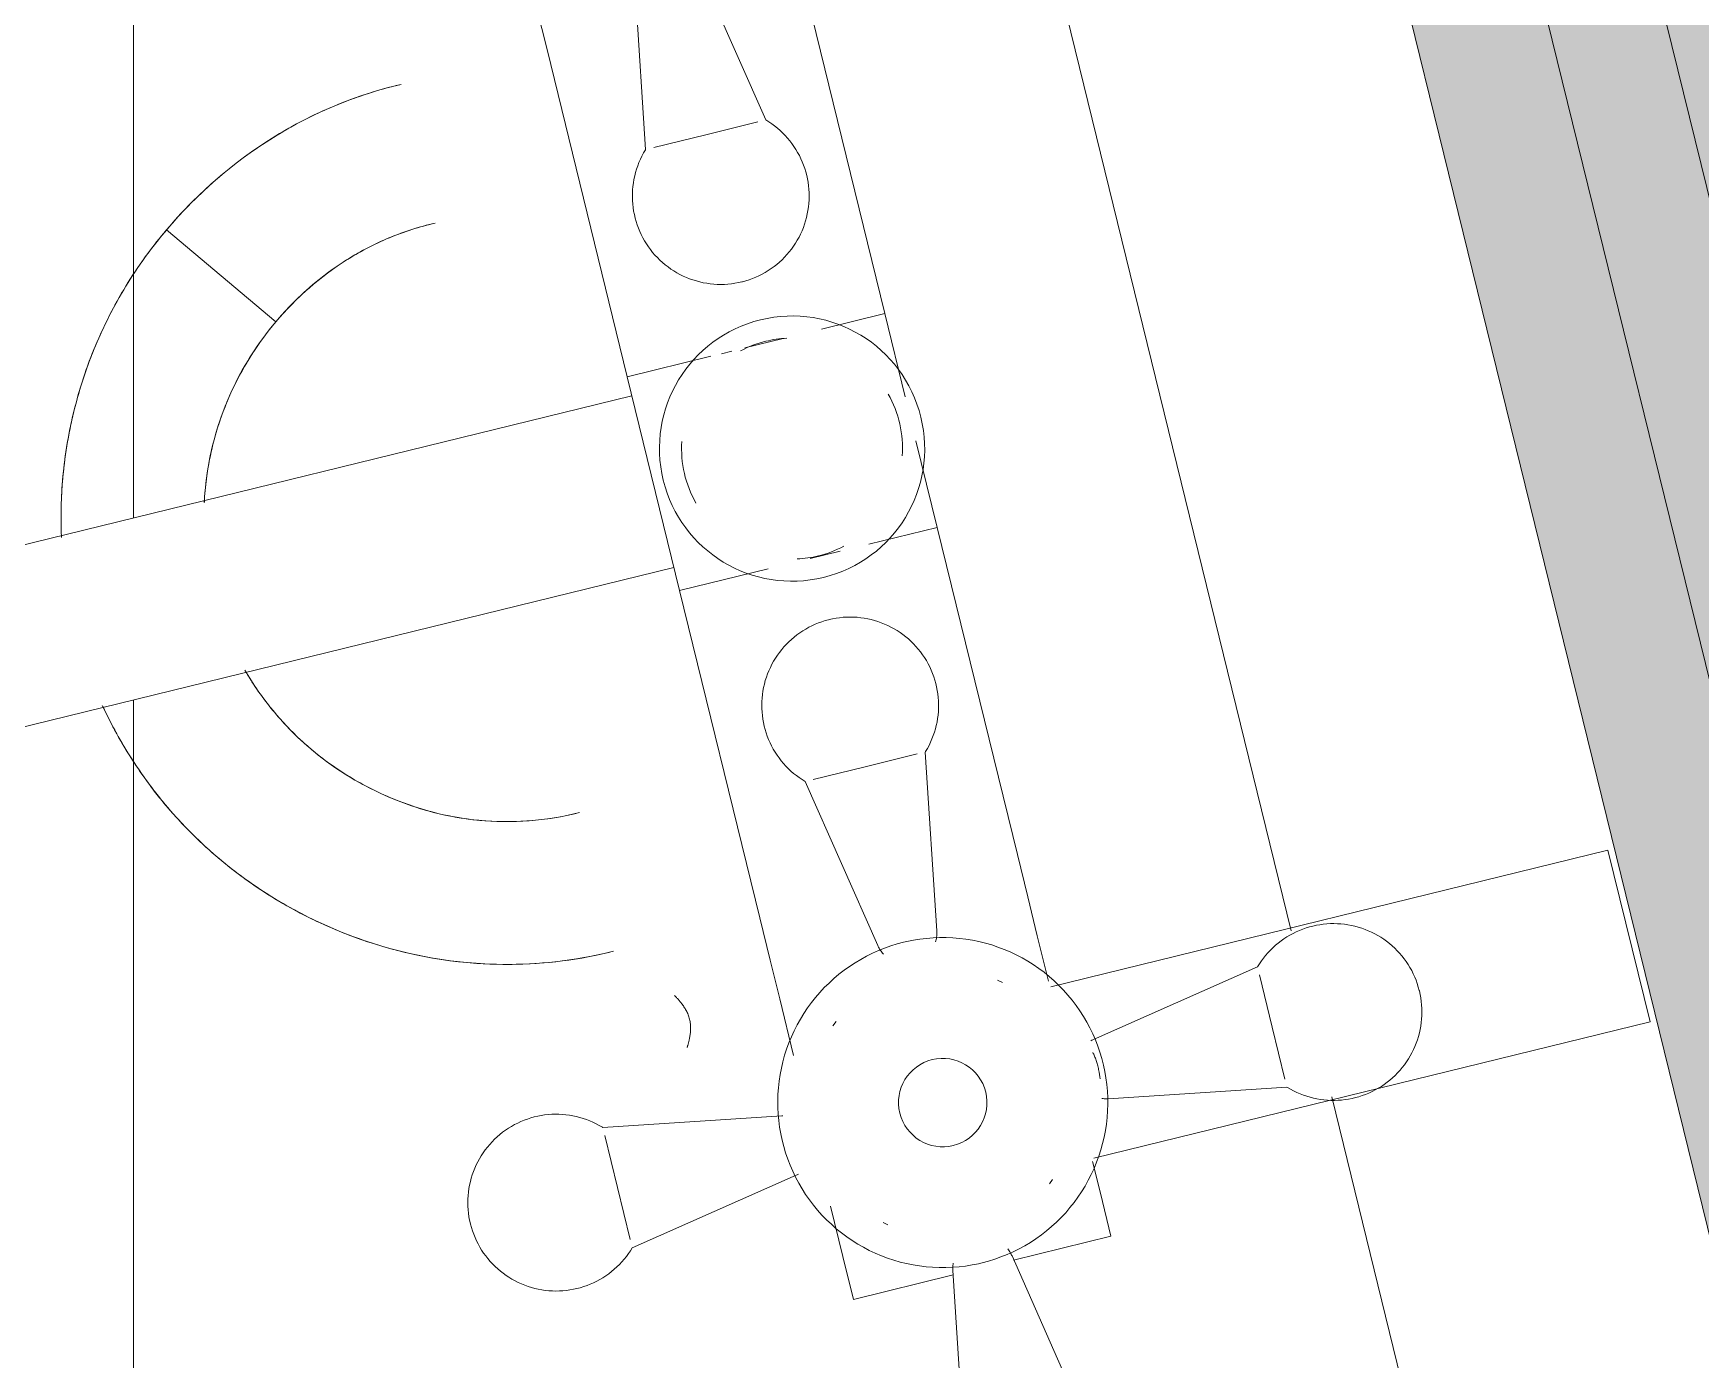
# Model space of a CAD drawing. Header units: metres. Extents: x -227.9 to -141.2, y 39.1 to 90.3.
# Drawn here: x -158.4113 to -158.2227, y 60.3502 to 60.5002 of the extents above; entities that cross this region are included whole.
import ezdxf

# ---------------------------------------------------------------- set-up
doc = ezdxf.new("R2010")
doc.units = ezdxf.units.M
for name, color, linetype, lineweight in [('A-FLOR-PATT', 7, 'Continuous', 5), ('A-WALL', 7, 'Continuous', 5), ('I-WALL', 7, 'Continuous', 5), ('Q-SPCQ', 7, 'Continuous', 5)]:
    doc.layers.add(name, color=color, linetype=linetype, lineweight=lineweight)

msp = doc.modelspace()

# ---------------------------------------------------------------- hatches: boundary and pattern name
at = {"layer": 'I-WALL', "true_color": 0xaaaaaa}
h = msp.add_hatch(color=253, dxfattribs=at)
h.paths.add_polyline_path([(-156.891162389159, 55.06659610791388), (-156.8426510790457, 55.07870756317383), (-156.9003483673514, 55.31351999292483), (-156.9518356618566, 55.31351999292483), (-156.9377063780107, 55.25601761165336)])
h.paths.add_polyline_path([(-156.9886931367996, 55.46351999292483), (-156.9372058422945, 55.46351999292483), (-157.2881813485772, 56.89105098214987), (-157.3365412483355, 56.87916815685927), (-157.0761443440938, 55.81942286240764)])
h.paths.add_polyline_path([(-157.3506197444159, 56.93646384559861), (-157.3020640759928, 56.9483947744803), (-157.5296895499973, 57.87476917081226), (-157.5782452184205, 57.86283824193059), (-157.4711194098104, 57.42686504202101)])
h.paths.add_polyline_path([(-157.5923237145009, 57.92013393066993), (-157.5437680460777, 57.9320648595516), (-157.8234025529808, 59.07010201755774), (-157.8054369556642, 59.07451646124395), (-157.8173678845459, 59.12307212966712), (-157.8838891502856, 59.10672675709923), (-157.7344361202882, 58.49849316176324)])
h.paths.add_polyline_path([(-158.1287118109374, 60.10308907314264), (-158.0621905451976, 60.11943444571056), (-158.0741214740793, 60.16799011413368), (-158.0920870713959, 60.16357567044749), (-158.3059318228274, 61.03386623604617), (-158.3544874912506, 61.02193530716451), (-158.1294111860049, 60.10593534137662)])
h = msp.add_hatch(color=253, dxfattribs=at)
h.paths.add_polyline_path([(-156.9037753297885, 55.06344712954629), (-156.891162389159, 55.06659610791388), (-156.9518356618566, 55.31351999292483), (-156.965222358428, 55.31351999292483), (-156.9377063780107, 55.20153736066472)])
h.paths.add_polyline_path([(-156.9886931367996, 55.46351999292483), (-157.3365412483355, 56.87916815685928), (-157.3491657221256, 56.87606611535005), (-157.002079833371, 55.46351999292483)])
h.paths.add_polyline_path([(-157.3632442182059, 56.93336180408938), (-157.3506197444159, 56.93646384559861), (-157.5782452184205, 57.86283824193059), (-157.5908696922105, 57.85973620042137), (-157.4845061063818, 57.42686504202101)])
h.paths.add_polyline_path([(-157.6049481882909, 57.91703188916071), (-157.5923237145008, 57.92013393066993), (-157.8838891502857, 59.10672675709922), (-157.8173678845459, 59.12307212966712), (-157.8204699260551, 59.13569660345713), (-157.8996156655849, 59.11624918938002), (-157.6087820644049, 57.93263473276287)])
h.paths.add_polyline_path([(-158.1382342432182, 60.08736255784338), (-158.0590885036884, 60.1068099719205), (-158.0621905451977, 60.11943444571055), (-158.1287118109374, 60.10308907314264), (-158.3544874912506, 61.02193530716449), (-158.3671119650406, 61.01883326565528), (-158.1427978825762, 60.10593534137662)])
h = msp.add_hatch(color=253, dxfattribs=at)
h.paths.add_polyline_path([(-157.6233487649319, 57.92905545409833), (-157.608782064405, 57.93263473276285), (-157.88887707026, 59.07254599752453), (-157.9034437707869, 59.06896671886005), (-157.7599887987553, 58.48514360460718)])
h.paths.add_polyline_path([(-158.1635380505941, 60.12748041333771), (-158.1489713500672, 60.13105969200221), (-158.3671119650406, 61.01883326565527), (-158.3816786655675, 61.01525398699076), (-158.1711300091276, 60.15837764061036)])

# ---------------------------------------------------------------- linework, layer by layer
at = {"layer": 'A-FLOR-PATT', "color": 9, "linetype": 'Continuous', "true_color": 0xc0c0c0}
for p, q in [((-158.4, 60.44538882680808), (-158.4, 61.07988421465005)), ((-158.4, 59.98185255676233), (-158.4, 60.42475168731057))]:
    msp.add_line(p, q, dxfattribs=at)
at = {"layer": 'A-WALL'}
for p, q in [((-158.3544874912504, 61.02193530716444), (-158.1287118109372, 60.10308907314257)), ((-158.3671119650404, 61.0188332656552), (-158.1489713500669, 60.13105969200214))]:
    msp.add_line(p, q, dxfattribs=at)
at = {"layer": 'I-WALL', "lineweight": 13}
msp.add_line((-158.3816786655673, 61.01525398699069), (-158.1635380505939, 60.12748041333765), dxfattribs=at)
at = {"layer": 'Q-SPCQ', "color": 9, "lineweight": 9, "true_color": 0xc0c0c0}
for p, q in [((-158.30074354064, 60.52804919249465), (-158.2690262803228, 60.39869957734884)), ((-158.3284588117814, 60.49043631771304), (-158.3366669864302, 60.5089870633105)), ((-158.3433604227775, 60.50734579470057), (-158.3420560068629, 60.48710220824933)), ((-158.3240772913178, 60.50553802355048), (-158.3150025414445, 60.46852929732651)), ((-158.353214137921, 60.49839350327114), (-158.3543861655673, 60.50317327691718)), ((-158.3441393880477, 60.46138477704716), (-158.353214137921, 60.49839350327114)), ((-158.3293696511415, 60.49021297472838), (-158.3352574093219, 60.4887692629811)), ((-158.3352574093219, 60.4887692629811), (-158.3411451675023, 60.48732555123383)), ((-158.3150025414445, 60.46852929732651), (-158.3221702256996, 60.46677174043596)), ((-158.3150025414445, 60.46852929732651), (-158.3126938995044, 60.45911417308595)), ((-158.3264843415721, 60.46571389472057), (-158.3308356368036, 60.46464693241523)), ((-158.3346871766611, 60.46370251296609), (-158.3441393880477, 60.46138477704716)), ((-158.332288628181, 60.46429065067673), (-158.3334732502445, 60.46400017461833)), ((-158.3382083011246, 60.43719656522736), (-158.3441393880477, 60.46138477704716)), ((-158.3436133617935, 60.45923953206434), (-158.4890720724813, 60.42357223002341)), ((-158.3114781645346, 60.45415615184155), (-158.3090714545214, 60.4443410855067)), ((-158.3090714545214, 60.4443410855067), (-158.3168090285287, 60.44244378841204)), ((-158.3090714545214, 60.4443410855067), (-158.2999967046482, 60.40733235928274)), ((-158.3200646186368, 60.44164549922634), (-158.323425457882, 60.44082140235444)), ((-158.4602538757872, 60.41004613316495), (-158.338850348274, 60.43981496766221)), ((-158.3281861999857, 60.43965404135041), (-158.3382083011246, 60.43719656522736)), ((-158.3291335512513, 60.4001878390034), (-158.3382083011246, 60.43719656522736)), ((-158.3172156277172, 60.41727222094471), (-158.3113278695368, 60.41871593269199)), ((-158.3091126142621, 60.3986956892254), (-158.3104170301767, 60.41893927567664)), ((-158.3231033858976, 60.41582850919743), (-158.3172156277172, 60.41727222094471)), ((-158.3240142252582, 60.41560516621295), (-158.3158060506094, 60.39705442061549)), ((-158.2999965912742, 60.40733189692012), (-158.2988246770018, 60.40255258563669)), ((-158.2331947566756, 60.40783650637485), (-158.2962032025809, 60.39238647756181)), ((-158.2331947566754, 60.40783650637476), (-158.2284317431558, 60.38841194197264)), ((-158.2988246770018, 60.40255258563668), (-158.2977479574243, 60.39816149821021)), ((-158.327961523605, 60.39540806535734), (-158.3291335512513, 60.4001878390034)), ((-158.2977479574243, 60.39816149821021), (-158.2964893500403, 60.39302863430222)), ((-158.3268848040274, 60.39101697793086), (-158.327961523605, 60.39540806535732)), ((-158.2728380476897, 60.39462918997602), (-158.2913887932872, 60.38642101532722)), ((-158.2726147047049, 60.39371835061558), (-158.2711709929577, 60.38783059243519)), ((-158.3016959080558, 60.39286868390385), (-158.3022444899915, 60.39312770419877)), ((-158.325313646913, 60.3846094709123), (-158.3268848040274, 60.39101697793086)), ((-158.3205163325664, 60.38846865700032), (-158.3208739060236, 60.38797858060213)), ((-158.291334533959, 60.3729878203909), (-158.2284317431561, 60.38841194197271)), ((-158.2711709929577, 60.38783059243519), (-158.2697272812104, 60.38194283425481)), ((-158.2897475246773, 60.37972757897989), (-158.2695039382261, 60.38103199489455)), ((-158.2644255625533, 60.37993688892842), (-158.2435455838477, 60.29478397272998)), ((-158.3266570138056, 60.37777304733872), (-158.3469006002568, 60.37646863142409)), ((-158.3266570138056, 60.37777304733872), (-158.3265171607733, 60.37777925347726)), ((-158.3452335455247, 60.36967003388327), (-158.346677257272, 60.37555779206367)), ((-158.3435664907931, 60.36287143634261), (-158.3250157451957, 60.37107961099142)), ((-158.2914879305173, 60.37263180040156), (-158.2906034371449, 60.36902465160701)), ((-158.3437898337775, 60.36378227570288), (-158.3452335455247, 60.36967003388327)), ((-158.2963733533784, 60.37010229162824), (-158.2960157799212, 60.3705923680264)), ((-158.3197402837481, 60.36188013132767), (-158.3211389982147, 60.3675843811948)), ((-158.2906034371449, 60.36902465160701), (-158.289412683765, 60.36416851050648)), ((-158.315193777889, 60.3657022647247), (-158.3146451959533, 60.36544324442978)), ((-158.3004269604863, 60.36146774729538), (-158.2894126837653, 60.36416851050656)), ((-158.289412683765, 60.36416851050648), (-158.2894532577026, 60.3643339795019)), ((-158.3185495303682, 60.35702399022714), (-158.3197402837481, 60.36188013132767)), ((-158.2924015069592, 60.34338709418925), (-158.3006096816081, 60.36193783978671)), ((-158.3185495303685, 60.35702399022722), (-158.3072476492243, 60.35979527567651)), ((-158.3073031179554, 60.36029657117679), (-158.3059987020407, 60.34005298472555)), ((-158.3185901043058, 60.35718945922257), (-158.3185495303682, 60.35702399022714))]:
    msp.add_line(p, q, dxfattribs=at)
at = {"layer": 'Q-SPCQ', "color": 9, "lineweight": 9, "true_color": 0xc0c0c0, "flags": 128}
for points in [[(-158.3284588117814, 60.49043631771304), (-158.3281188608229, 60.49022557613291), (-158.3277876092043, 60.49000140871108), (-158.3274655868576, 60.48976417406763), (-158.32715330895, 60.48951425172734), (-158.3268512750593, 60.48925204151265), (-158.3265599683754, 60.48897796290397), (-158.3262798549269, 60.48869245436861), (-158.3260113828355, 60.48839597265933), (-158.3257549815992, 60.48808899208363), (-158.3255110614055, 60.4877720037449), (-158.3252800124745, 60.48744551475689), (-158.3250622044352, 60.48711004743235), (-158.3248579857341, 60.48676613844739), (-158.3246676830775, 60.48641433798307), (-158.3244916009091, 60.48605520884507), (-158.3243300209228, 60.48568932556339), (-158.324183201612, 60.48531727347324), (-158.3240513778563, 60.4849396477786), (-158.3239347605458, 60.4845570526), (-158.323833536243, 60.48417010000815), (-158.3237478668855, 60.48377940904462), (-158.3236778895258, 60.48338560473163), (-158.3236237161128, 60.48298931707206), (-158.3235854333124, 60.48259118004163), (-158.3235631023689, 60.48219183057466), (-158.3235567590071, 60.48179190754513), (-158.3235664133749, 60.48139205074452), (-158.3235920500275, 60.48099289985845), (-158.3236336279518, 60.48059509344319), (-158.3236910806318, 60.48019926790414), (-158.3237643161555, 60.47980605647772), (-158.3238532173618, 60.47941608821834), (-158.3239576420276, 60.47902998699201), (-158.3240774230958, 60.47864837047835), (-158.3242123689423, 60.47827184918236), (-158.3243622636823, 60.47790102545778), (-158.3245268675164, 60.47753649254349), (-158.3247059171136, 60.4771788336144), (-158.3248991260326, 60.47682862084846), (-158.3251061851804, 60.4764864145114), (-158.3253267633065, 60.47615276206038), (-158.3255605075331, 60.47582819726814), (-158.3258070439191, 60.47551323936911), (-158.326065978059, 60.47520839222872), (-158.3263368957134, 60.47491414353739), (-158.3266193634718, 60.47463096403024), (-158.3269129294461, 60.47435930673408), (-158.3272171239933, 60.47409960624264), (-158.327531460467, 60.4738522780213), (-158.327855435996, 60.47361771774242), (-158.3281885322885, 60.47339630065247), (-158.3285302164615, 60.47318838097154), (-158.3288799418932, 60.47299429132674), (-158.3292371490975, 60.47281434222012), (-158.3296012666192, 60.47264882153188), (-158.3299717119478, 60.47249799405975), (-158.3303478924498, 60.47236210109559), (-158.3307292063167, 60.47224136003912), (-158.3311150435276, 60.47213596405025), (-158.3311751665546, 60.47212102395843)], [(-158.3311751665546, 60.47212102395843), (-158.3315654592047, 60.4720335578786), (-158.3319589373726, 60.47196176930549), (-158.3323549715771, 60.47190577308556), (-158.3327529282481, 60.47186565880076), (-158.3331521707397, 60.47184149062544), (-158.3335520603491, 60.47183330722349), (-158.3339519573383, 60.47184112168661), (-158.3343512219574, 60.47186492151334), (-158.3347492154681, 60.47190466862902), (-158.3351453011658, 60.47196029944675), (-158.3355388453978, 60.47203172496912), (-158.3359292185773, 60.47211883093048), (-158.3363157961906, 60.4722214779799), (-158.3366979597958, 60.472339501904), (-158.3370750980128, 60.47247271388967), (-158.3374466075007, 60.47262090082615), (-158.3378118939238, 60.47278382564595), (-158.3381703729017, 60.47296122770412), (-158.3385214709444, 60.4731528231952), (-158.33886462637, 60.47335830560731), (-158.339199290203, 60.47357734621237), (-158.3395249270527, 60.47380959459219), (-158.3398410159696, 60.47405467919888), (-158.3401470512788, 60.47431220794936), (-158.3404425433891, 60.47458176885255), (-158.3407270195763, 60.47486293066852), (-158.341000024739, 60.47515524359834), (-158.3412611221272, 60.4754582400037), (-158.3415098940409, 60.47577143515494), (-158.341745942498, 60.47609432800667), (-158.3419688898714, 60.47642640199919), (-158.3421783794928, 60.47676712588496), (-158.3423740762235, 60.47711595457845), (-158.3425556669905, 60.47747233002814), (-158.3427228612873, 60.47783568210936), (-158.3428753916386, 60.47820542953627), (-158.3430130140286, 60.47858098079188), (-158.3431355082907, 60.47896173507428), (-158.3432426784602, 60.47934708325784), (-158.3433343530876, 60.4797364088677), (-158.3434103855133, 60.48012908906589), (-158.3434706541014, 60.4805244956479), (-158.3435150624351, 60.4809219960475), (-158.3435435394706, 60.4813209543489), (-158.3435560396507, 60.48172073230389), (-158.3435525429777, 60.48212069035306), (-158.3435330550456, 60.4825201886488), (-158.3434976070309, 60.48291858807909), (-158.3434462556428, 60.48331525128983), (-158.3433790830327, 60.4837095437045), (-158.3432961966625, 60.48410083453933), (-158.3431977291325, 60.48448849781246), (-158.3430838379698, 60.48487191334537), (-158.342954705376, 60.48525046775498), (-158.3428105379358, 60.48562355543496), (-158.3426515662861, 60.48599057952468), (-158.3424780447479, 60.48635095286385), (-158.3422902509186, 60.48670409893201), (-158.3420884852281, 60.48704945277076), (-158.3420560068629, 60.48710220824933)], [(-158.3962430315018, 60.47802241678605), (-158.3931579590288, 60.47541324341431), (-158.3900728865558, 60.47280407004254), (-158.3869878140828, 60.47019489667076), (-158.3839027416098, 60.46758572329895)], [(-158.3839027416102, 60.46758572329852), (-158.3869878140831, 60.4701948966704), (-158.390072886556, 60.47280407004229), (-158.3931579590289, 60.47541324341417), (-158.3962430315018, 60.47802241678605)], [(-158.3240142252582, 60.41560516621293), (-158.3243541762167, 60.41581590779306), (-158.3246854278353, 60.41604007521488), (-158.3250074501819, 60.41627730985835), (-158.3253197280896, 60.41652723219865), (-158.3256217619803, 60.41678944241333), (-158.3259130686642, 60.41706352102201), (-158.3261931821127, 60.41734902955735), (-158.3264616542041, 60.41764551126664), (-158.3267180554403, 60.41795249184235), (-158.3269619756341, 60.41826948018107), (-158.3271930245651, 60.41859596916909), (-158.3274108326043, 60.41893143649364), (-158.3276150513054, 60.41927534547858), (-158.327805353962, 60.41962714594291), (-158.3279814361304, 60.4199862750809), (-158.3281430161168, 60.42035215836258), (-158.3282898354276, 60.42072421045272), (-158.3284216591832, 60.42110183614738), (-158.3285382764938, 60.42148443132597), (-158.3286395007965, 60.42187138391781), (-158.3287251701541, 60.42226207488136), (-158.3287951475138, 60.42265587919434), (-158.3288493209268, 60.42305216685392), (-158.3288876037272, 60.42345030388434), (-158.3289099346707, 60.42384965335132), (-158.3289162780325, 60.42424957638086), (-158.3289066236647, 60.42464943318146), (-158.328880987012, 60.42504858406753), (-158.3288394090878, 60.42544639048278), (-158.3287819564078, 60.42584221602183), (-158.328708720884, 60.42623542744826), (-158.3286198196778, 60.42662539570763), (-158.328515395012, 60.42701149693396), (-158.3283956139437, 60.42739311344764), (-158.3282606680973, 60.42776963474362), (-158.3281107733572, 60.42814045846819), (-158.3279461695231, 60.42850499138249), (-158.327767119926, 60.4288626503116), (-158.327573911007, 60.42921286307753), (-158.3273668518592, 60.42955506941456), (-158.327146273733, 60.42988872186558), (-158.3269125295065, 60.43021328665783), (-158.3266659931205, 60.43052824455686), (-158.3264070589805, 60.43083309169726), (-158.3261361413262, 60.43112734038859), (-158.3258536735678, 60.43141051989574), (-158.3255601075935, 60.43168217719189), (-158.3252559130463, 60.43194187768334), (-158.3249415765726, 60.43218920590469), (-158.3246176010436, 60.43242376618354), (-158.3242845047511, 60.4326451832735), (-158.3239428205781, 60.43285310295445), (-158.3235930951464, 60.43304719259923), (-158.323235887942, 60.43322714170584), (-158.3228717704204, 60.43339266239411), (-158.3225013250918, 60.43354348986621), (-158.3221251445898, 60.43367938283038), (-158.3217438307229, 60.43380012388686), (-158.321357993512, 60.43390551987573), (-158.3212978704849, 60.43392045996753)], [(-158.3212978704849, 60.43392045996753), (-158.3209075778349, 60.43400792604738), (-158.320514099667, 60.43407971462048), (-158.3201180654625, 60.43413571084041), (-158.3197201087915, 60.43417582512521), (-158.3193208662999, 60.43419999330054), (-158.3189209766905, 60.43420817670249), (-158.3185210797013, 60.43420036223938), (-158.3181218150822, 60.43417656241263), (-158.3177238215714, 60.43413681529695), (-158.3173277358738, 60.43408118447921), (-158.3169341916417, 60.43400975895685), (-158.3165438184622, 60.43392265299548), (-158.3161572408489, 60.43382000594608), (-158.3157750772438, 60.43370198202197), (-158.3153979390268, 60.4335687700363), (-158.3150264295388, 60.43342058309984), (-158.3146611431157, 60.43325765828003), (-158.3143026641379, 60.43308025622184), (-158.3139515660952, 60.43288866073076), (-158.3136084106696, 60.43268317831866), (-158.3132737468365, 60.4324641377136), (-158.3129481099869, 60.43223188933378), (-158.31263202107, 60.4319868047271), (-158.3123259857608, 60.43172927597662), (-158.3120304936504, 60.43145971507343), (-158.3117460174633, 60.43117855325746), (-158.3114730123006, 60.43088624032763), (-158.3112119149124, 60.43058324392228), (-158.3109631429987, 60.43027004877103), (-158.3107270945416, 60.4299471559193), (-158.3105041471682, 60.42961508192679), (-158.3102946575468, 60.429274358041), (-158.3100989608161, 60.42892552934753), (-158.3099173700491, 60.42856915389783), (-158.3097501757523, 60.42820580181661), (-158.3095976454009, 60.4278360543897), (-158.3094600230109, 60.4274605031341), (-158.3093375287489, 60.4270797488517), (-158.3092303585794, 60.42669440066813), (-158.3091386839519, 60.42630507505829), (-158.3090626515263, 60.42591239486009), (-158.3090023829381, 60.4255169882781), (-158.3089579746044, 60.42511948787847), (-158.3089294975689, 60.42472052957706), (-158.3089169973888, 60.42432075162207), (-158.3089204940618, 60.42392079357291), (-158.308939981994, 60.42352129527717), (-158.3089754300087, 60.42312289584687), (-158.3090267813967, 60.42272623263613), (-158.3090939540068, 60.42233194022148), (-158.3091768403771, 60.42194064938665), (-158.3092753079071, 60.42155298611351), (-158.3093891990698, 60.42116957058061), (-158.3095183316636, 60.42079101617101), (-158.3096624991038, 60.42041792849101), (-158.3098214707534, 60.42005090440129), (-158.3099949922916, 60.41969053106212), (-158.310182786121, 60.41933738499396), (-158.3103845518115, 60.4189920311552), (-158.3104170301767, 60.41893927567663)], [(-158.2728380476897, 60.39462918997602), (-158.2726273061096, 60.39496914093456), (-158.2724031386878, 60.39530039255311), (-158.2721659040443, 60.39562241489977), (-158.271915981704, 60.39593469280745), (-158.2716537714894, 60.39623672669813), (-158.2713796928807, 60.39652803338201), (-158.2710941843453, 60.39680814683054), (-158.270797702636, 60.39707661892194), (-158.2704907220603, 60.39733302015816), (-158.2701737337216, 60.39757694035191), (-158.2698472447336, 60.39780798928292), (-158.269511777409, 60.39802579732218), (-158.2691678684241, 60.39823001602329), (-158.2688160679598, 60.39842031867987), (-158.2684569388218, 60.3985964008483), (-158.2680910555401, 60.39875798083465), (-158.26771900345, 60.39890480014544), (-158.2673413777553, 60.39903662390106), (-158.2669587825767, 60.39915324121165), (-158.2665718299849, 60.39925446551437), (-158.2661811390214, 60.39934013487194), (-158.2657873347083, 60.39941011223163), (-158.2653910470487, 60.39946428564465), (-158.2649929100184, 60.39950256844504), (-158.2645935605514, 60.39952489938854), (-158.2641936375218, 60.39953124275034), (-158.2637937807213, 60.39952158838249), (-158.2633946298352, 60.39949595172984), (-158.2629968234199, 60.39945437380563), (-158.2626009978809, 60.39939692112564), (-158.2622077864544, 60.39932368560189), (-158.2618178181951, 60.39923478439562), (-158.2614317169687, 60.39913035972979), (-158.2610501004551, 60.39901057866159), (-158.2606735791591, 60.39887563281515), (-158.2603027554345, 60.39872573807507), (-158.2599382225202, 60.39856113424097), (-158.2595805635911, 60.39838208464382), (-158.2592303508252, 60.39818887572482), (-158.2588881444881, 60.39798181657701), (-158.2585544920371, 60.39776123845087), (-158.2582299272449, 60.39752749422433), (-158.2579149693458, 60.3972809578383), (-158.2576101222054, 60.39702202369841), (-158.2573158735141, 60.39675110604402), (-158.257032694007, 60.39646863828562), (-158.2567610367108, 60.39617507231136), (-158.2565013362193, 60.39587087776417), (-158.256254007998, 60.39555654129042), (-158.2560194477191, 60.39523256576142), (-158.2557980306292, 60.39489946946892), (-158.2555901109483, 60.39455778529591), (-158.2553960213035, 60.3942080598642), (-158.2552160721968, 60.39385085265986), (-158.2550505515086, 60.39348673513821), (-158.2548997240365, 60.39311628980964), (-158.2547638310723, 60.39274010930762), (-158.2546430900158, 60.39235879544072), (-158.2545376940269, 60.39197295822981), (-158.2545227539352, 60.39191283520276)], [(-158.3128905879228, 60.39741615119549), (-158.3136120654979, 60.39722386620728), (-158.3143252766192, 60.39700288361871), (-158.3150290803011, 60.39675355695476), (-158.3157223506078, 60.39647628508492), (-158.3164039784548, 60.39617151158501), (-158.3170728733828, 60.39583972402763), (-158.3177279653027, 60.3954814532021), (-158.3183682062073, 60.39509727226531), (-158.3189925718474, 60.3946877958248), (-158.3196000633715, 60.39425367895552), (-158.3201897089226, 60.39379561615188), (-158.3207605651936, 60.3933143402166), (-158.3213117189363, 60.39281062108855), (-158.3218422884222, 60.3922852646109), (-158.3223514248533, 60.39173911124188), (-158.32283831372, 60.39117303471043), (-158.323302176104, 60.39058794061822), (-158.3237422699244, 60.38998476499099), (-158.3241578911249, 60.38936447278107), (-158.3245483748003, 60.38872805632367), (-158.32491309626, 60.38807653374938), (-158.3252514720275, 60.38741094735531), (-158.3255629607737, 60.3867323619377), (-158.3258470641832, 60.38604186308851), (-158.3261033277509, 60.38534055545854), (-158.32633134151, 60.38462956099043), (-158.3265307406869, 60.38391001712366), (-158.3267012062857, 60.3831830749749), (-158.3268424655976, 60.38244989749653), (-158.3269542926379, 60.38171165761609), (-158.3270365085073, 60.38096953635994), (-158.3270889816778, 60.38022472096378), (-158.3271116282036, 60.37947840297333), (-158.3271044118551, 60.37873177633818), (-158.3270673441768, 60.37798603550168), (-158.3270004844692, 60.37724237349007), (-158.3269039396935, 60.37650198000395), (-158.3267778643008, 60.37576603951494), (-158.3266224599849, 60.37503572937084), (-158.3264379753593, 60.3743122179121), (-158.3262247055604, 60.37359666260268), (-158.325982991774, 60.37289020817847), (-158.3257132206909, 60.3721939848158), (-158.3254158238871, 60.37150910632356), (-158.3250912771342, 60.37083666836124), (-158.3247400996377, 60.37017774668615), (-158.3243628532066, 60.36953339543237), (-158.3239601413548, 60.36890464542446), (-158.3235326083354, 60.36829250252833), (-158.3230809381099, 60.367697946042), (-158.3226058532544, 60.36712192712904), (-158.3221081138034, 60.36656536729683), (-158.3215885160336, 60.36602915692237), (-158.3210478911908, 60.36551415382786), (-158.3204871041594, 60.36502118190842), (-158.3199070520789, 60.36455102981393), (-158.319308662909, 60.36410444968746), (-158.3186928939447, 60.36368215596195), (-158.318060730285, 60.36328482421728), (-158.3174131832568, 60.36291309009946), (-158.3167512887974, 60.36256754830382), (-158.3160761057966, 60.36224875162346), (-158.3153887144032, 60.36195721006514), (-158.3146902142967, 60.36169339003309), (-158.3139817229285, 60.36145771358312), (-158.3132643737334, 60.36125055774728), (-158.3125393143172, 60.36107225393067), (-158.3118077046203, 60.36092308738142), (-158.3110707150621, 60.36080329673416), (-158.3103295246688, 60.36071307362838), (-158.3095853191868, 60.36065256240178), (-158.3088392891861, 60.36062185985944), (-158.3080926281556, 60.36062101511887), (-158.3073465305937, 60.36065002953147), (-158.3066021900974, 60.36070885668036), (-158.3058607974525, 60.36079740245469), (-158.3051235387292, 60.36091552520007), (-158.3043915933843, 60.36106303594532), (-158.3039990980221, 60.36115479743306)], [(-158.3039990980221, 60.36115479743306), (-158.303277620447, 60.36134708242127), (-158.3025644093257, 60.36156806500985), (-158.3018606056438, 60.36181739167378), (-158.3011673353371, 60.36209466354364), (-158.3004857074902, 60.36239943704355), (-158.2998168125621, 60.36273122460094), (-158.2991617206421, 60.36308949542646), (-158.2985214797376, 60.36347367636325), (-158.2978971140974, 60.36388315280376), (-158.2972896225733, 60.36431726967303), (-158.2966999770223, 60.36477533247669), (-158.2961291207513, 60.36525660841196), (-158.2955779670086, 60.36576032753998), (-158.2950473975227, 60.36628568401765), (-158.2945382610915, 60.36683183738666), (-158.2940513722248, 60.36739791391811), (-158.2935875098409, 60.36798300801032), (-158.2931474160205, 60.36858618363756), (-158.29273179482, 60.36920647584747), (-158.2923413111446, 60.36984289230487), (-158.2919765896849, 60.37049441487916), (-158.2916382139174, 60.37116000127324), (-158.2913267251712, 60.37183858669084), (-158.2910426217618, 60.37252908554004), (-158.290786358194, 60.37323039317001), (-158.2905583444349, 60.37394138763811), (-158.2903589452579, 60.37466093150491), (-158.2901884796592, 60.37538787365365), (-158.2900472203473, 60.37612105113203), (-158.2899353933069, 60.37685929101246), (-158.2898531774375, 60.37760141226861), (-158.289800704267, 60.37834622766478), (-158.2897780577412, 60.37909254565523), (-158.2897852740898, 60.37983917229038), (-158.2898223417681, 60.38058491312686), (-158.2898892014757, 60.38132857513848), (-158.2899857462513, 60.38206896862459), (-158.290111821644, 60.3828049091136), (-158.29026722596, 60.3835352192577), (-158.2904517105855, 60.38425873071645), (-158.2906649803845, 60.38497428602587), (-158.2909066941708, 60.38568074045009), (-158.291176465254, 60.38637696381275), (-158.2914738620577, 60.38706184230497), (-158.2917984088107, 60.38773428026729), (-158.2921495863072, 60.38839320194241), (-158.2925268327383, 60.38903755319618), (-158.29292954459, 60.38966630320409), (-158.2933570776095, 60.39027844610021), (-158.2938087478349, 60.39087300258653), (-158.2942838326904, 60.3914490214995), (-158.2947815721415, 60.39200558133172), (-158.2953011699112, 60.39254179170619), (-158.295841794754, 60.3930567948007), (-158.2964025817855, 60.39354976672014), (-158.296982633866, 60.39401991881462), (-158.2975810230359, 60.39446649894109), (-158.2981967920001, 60.39488879266659), (-158.2988289556599, 60.39528612441127), (-158.299476502688, 60.39565785852908), (-158.3001383971475, 60.39600340032474), (-158.3008135801483, 60.39632219700507), (-158.3015009715417, 60.39661373856342), (-158.3021994716482, 60.39687755859547), (-158.3029079630165, 60.39711323504543), (-158.3036253122115, 60.39732039088129), (-158.3043503716277, 60.39749869469788), (-158.3050819813246, 60.39764786124713), (-158.3058189708827, 60.3977676518944), (-158.3065601612761, 60.39785787500018), (-158.3073043667581, 60.39791838622678), (-158.3080503967587, 60.39794908876911), (-158.3087970577892, 60.39794993350969), (-158.3095431553511, 60.39792091909707), (-158.3102874958475, 60.39786209194819), (-158.3110288884924, 60.39777354617387), (-158.3117661472156, 60.39765542342848), (-158.3124980925606, 60.39750791268323), (-158.3128905879228, 60.39741615119549)], [(-158.3091126142621, 60.3986956892254), (-158.3091064081235, 60.39855583619307), (-158.3091057995789, 60.39841584684893), (-158.3091107896017, 60.39827594514601), (-158.309121370209, 60.39813635489721), (-158.309137524474, 60.39799729941718), (-158.3091592265534, 60.397859001165), (-158.3091864417284, 60.39772168138838), (-158.3092191264607, 60.39758555976965), (-158.3092572284616, 60.39745085407441)], [(-158.3151567029003, 60.39607465318636), (-158.3152504756216, 60.39617859578371), (-158.3153400167395, 60.39628620514677), (-158.3154251830073, 60.39639730912349), (-158.315505838177, 60.39651172997125), (-158.3155818532177, 60.39662928464103), (-158.3156531065216, 60.39674978507051), (-158.3157194840984, 60.39687303848467), (-158.3157808797583, 60.39699884770434), (-158.3158060506094, 60.39705442061549)], [(-158.2545227539352, 60.39191283520278), (-158.2544352878553, 60.39152254255272), (-158.2543634992822, 60.39112906438487), (-158.2543075030623, 60.39073303018034), (-158.2542673887775, 60.39033507350938), (-158.2542432206022, 60.38993583101778), (-158.2542350372002, 60.38953594140833), (-158.2542428516633, 60.38913604441913), (-158.25426665149, 60.38873677980006), (-158.2543063986057, 60.38833878628929), (-158.2543620294235, 60.38794270059161), (-158.2544334549458, 60.38754915635959), (-158.2545205609072, 60.38715878318004), (-158.2546232079566, 60.38677220556682), (-158.2547412318807, 60.3863900419616), (-158.2548744438664, 60.38601290374466), (-158.2550226308028, 60.38564139425669), (-158.2551855556227, 60.38527610783358), (-158.2553629576808, 60.38491762885573), (-158.2555545531719, 60.38456653081301), (-158.255760035584, 60.38422337538741), (-158.2559790761891, 60.38388871155439), (-158.2562113245689, 60.3835630747047), (-158.2564564091756, 60.38324698578783), (-158.2567139379261, 60.38294095047862), (-158.2569834988293, 60.38264545836828), (-158.2572646606452, 60.38236098218114), (-158.2575569735751, 60.38208797701845), (-158.2578599699804, 60.38182687963018), (-158.2581731651316, 60.38157810771651), (-158.2584960579834, 60.3813420592594), (-158.2588281319759, 60.38111911188602), (-158.2591688558617, 60.38090962226462), (-158.2595176845552, 60.38071392553392), (-158.2598740600048, 60.38053233476693), (-158.2602374120861, 60.38036514047013), (-158.260607159513, 60.38021261011875), (-158.2609827107686, 60.38007498772879), (-158.261363465051, 60.37995249346673), (-158.2617488132346, 60.37984532329724), (-158.2621381388444, 60.37975364866977), (-158.2625308190426, 60.37967761624413), (-158.2629262256246, 60.37961734765601), (-158.2633237260242, 60.37957293932227), (-158.2637226843256, 60.37954446228678), (-158.2641224622806, 60.3795319621067), (-158.2645224203298, 60.37953545877972), (-158.2649219186255, 60.37955494671181), (-158.2653203180558, 60.37959039472653), (-158.2657169812665, 60.37964174611457), (-158.2661112736812, 60.37970891872465), (-158.266502564516, 60.37979180509496), (-158.2668902277892, 60.37989027262497), (-158.2672736433221, 60.38000416378764), (-158.2676521977317, 60.38013329638141), (-158.2680252854117, 60.38027746382167), (-158.2683923095014, 60.38043643547126), (-158.2687526828406, 60.38060995700948), (-158.2691058289087, 60.38079775083886), (-158.2694511827475, 60.38099951652935), (-158.2695039382261, 60.38103199489455)], [(-158.2916977607735, 60.38626562122936), (-158.2915746018685, 60.38633217399739), (-158.2914488800766, 60.38639374848768), (-158.2913887932872, 60.38642101532722)], [(-158.2897475246773, 60.3797275789799), (-158.2898873777096, 60.37972137284137), (-158.2900273670538, 60.37972076429674), (-158.2901672687567, 60.37972575431954), (-158.2903068590055, 60.37973633492681), (-158.2904459144855, 60.37975248919182)], [(-158.3618817845477, 60.36558779111587), (-158.3619692506276, 60.36597808376592), (-158.3620410392007, 60.36637156193377), (-158.3620970354206, 60.3667675961383), (-158.3621371497054, 60.36716555280926), (-158.3621613178807, 60.36756479530087), (-158.3621695012827, 60.36796468491029), (-158.3621616868196, 60.3683645818995), (-158.3621378869928, 60.36876384651858), (-158.3620981398771, 60.36916184002933), (-158.3620425090594, 60.36955792572704), (-158.361971083537, 60.36995146995906), (-158.3618839775757, 60.3703418431386), (-158.3617813305263, 60.37072842075183), (-158.3616633066022, 60.37111058435702), (-158.3615300946165, 60.37148772257397), (-158.36138190768, 60.37185923206195), (-158.3612189828602, 60.37222451848506), (-158.361041580802, 60.3725829974629), (-158.360849985311, 60.37293409550562), (-158.3606445028989, 60.37327725093123), (-158.3604254622938, 60.37361191476424), (-158.360193213914, 60.37393755161395), (-158.3599481293073, 60.3742536405308), (-158.3596906005568, 60.37455967584001), (-158.3594210396536, 60.37485516795036), (-158.3591398778376, 60.37513964413749), (-158.3588475649078, 60.3754126493002), (-158.3585445685025, 60.37567374668845), (-158.3582313733512, 60.37592251860213), (-158.3579084804995, 60.37615856705924), (-158.357576406507, 60.3763815144326), (-158.3572356826212, 60.376591004054), (-158.3568868539277, 60.37678670078471), (-158.356530478478, 60.37696829155171), (-158.3561671263968, 60.3771354858485), (-158.3557973789699, 60.37728801619989), (-158.3554218277143, 60.37742563858985), (-158.3550410734319, 60.37754813285191), (-158.3546557252483, 60.37765530302139), (-158.3542663996385, 60.37774697764887), (-158.3538737194403, 60.37782301007451), (-158.3534783128583, 60.37788327866263), (-158.3530808124587, 60.37792768699636), (-158.3526818541573, 60.37795616403187), (-158.3522820762022, 60.37796866421193), (-158.3518821181531, 60.37796516753893), (-158.3514826198573, 60.37794567960681), (-158.3510842204271, 60.37791023159211), (-158.3506875572163, 60.37785888020408), (-158.3502932648017, 60.37779170759398), (-158.3499019739669, 60.37770882122368), (-158.3495143106937, 60.37761035369366), (-158.3491308951608, 60.37749646253099), (-158.3487523407512, 60.37736732993724), (-158.3483792530712, 60.37722316249698), (-158.3480122289815, 60.37706419084738), (-158.3476518556423, 60.37689066930917), (-158.3472987095742, 60.37670287547978), (-158.3469533557354, 60.37650110978929), (-158.3469006002568, 60.37646863142409)], [(-158.3247808814605, 60.3711941997709), (-158.3249056128679, 60.37113064300245), (-158.3250157451957, 60.37107961099142)], [(-158.3435664907931, 60.36287143634261), (-158.3437772323732, 60.36253148538408), (-158.3440013997951, 60.36220023376551), (-158.3442386344385, 60.36187821141886), (-158.3444885567788, 60.36156593351118), (-158.3447507669935, 60.36126389962049), (-158.3450248456022, 60.36097259293661), (-158.3453103541376, 60.36069247948809), (-158.3456068358468, 60.36042400739669), (-158.3459138164226, 60.36016760616045), (-158.3462308047612, 60.35992368596671), (-158.3465572937493, 60.3596926370357), (-158.3468927610738, 60.35947482899646), (-158.3472366700588, 60.35927061029536), (-158.3475884705231, 60.35908030763876), (-158.3479475996611, 60.35890422547034), (-158.3483134829427, 60.35874264548397), (-158.3486855350329, 60.35859582617319), (-158.3490631607276, 60.35846400241757), (-158.3494457559061, 60.35834738510699), (-158.349832708498, 60.35824616080427), (-158.3502233994615, 60.3581604914467), (-158.3506172037745, 60.358090514087), (-158.3510134914341, 60.35803634067399), (-158.3514116284645, 60.35799805787359), (-158.3518109779315, 60.35797572693009), (-158.352210900961, 60.35796938356829), (-158.3526107577616, 60.35797903793616), (-158.3530099086477, 60.35800467458877), (-158.353407715063, 60.35804625251301), (-158.353803540602, 60.358103705193), (-158.3541967520284, 60.35817694071674), (-158.3545867202878, 60.35826584192301), (-158.3549728215141, 60.35837026658884), (-158.3553544380278, 60.35849004765704), (-158.3557309593238, 60.35862499350347), (-158.3561017830484, 60.35877488824356), (-158.3564663159627, 60.35893949207768), (-158.3568239748918, 60.3591185416748), (-158.3571741876577, 60.35931175059381), (-158.3575163939948, 60.35951880974161), (-158.3578500464458, 60.35973938786775), (-158.358174611238, 60.3599731320943), (-158.358489569137, 60.36021966848032), (-158.3587944162774, 60.36047860262022), (-158.3590886649688, 60.36074952027459), (-158.3593718444759, 60.36103198803299), (-158.3596435017721, 60.36132555400726), (-158.3599032022635, 60.36162974855447), (-158.3601505304849, 60.36194408502821), (-158.3603850907637, 60.36226806055721), (-158.3606065078537, 60.36260115684973), (-158.3608144275346, 60.36294284102272), (-158.3610085171794, 60.36329256645444), (-158.3611884662861, 60.36364977365877), (-158.3613539869743, 60.36401389118042), (-158.3615048144464, 60.36438433650899), (-158.3616407074106, 60.364760517011), (-158.361761448467, 60.36514183087789), (-158.3618668444559, 60.36552766808881), (-158.3618817845477, 60.36558779111587)], [(-158.3010954001737, 60.36273047304073), (-158.3010092417093, 60.36262013671027), (-158.3009275644389, 60.36250644321746), (-158.3008504990287, 60.36238957444767), (-158.3007781687669, 60.36226971736599), (-158.3007106893664, 60.36214706371817), (-158.30064816878, 60.36202180972389), (-158.3006096816081, 60.36193783978671)], [(-158.3073031179554, 60.36029657117679), (-158.3073093240939, 60.36043642420911), (-158.3073099326385, 60.36057641355329), (-158.3073049426157, 60.36071631525619), (-158.3072943620085, 60.36085590550497), (-158.3072782077435, 60.36099496098501), (-158.3072565056641, 60.36113325923721)]]:
    msp.add_lwpolyline(points, dxfattribs=at)
at = {"layer": 'Q-SPCQ', "color": 9, "lineweight": 9, "true_color": 0xc0c0c0}
for centre, radius, start, end in [((-158.3254920988626, 60.45326104882334), 0.0149999999999945, 103.7774174286252, 283.7774174286252), ((-158.3254920988626, 60.45326104882334), 0.0149999999999945, 283.7774174286252, 103.7774174286252), ((-158.3254920988626, 60.45326104882334), 0.0124999999999946, 103.7774174286252, 117.8771249889066), ((-158.3254920988626, 60.45326104882334), 0.0124999999999945, 92.64163675168938, 103.7774174286252), ((-158.3254920988626, 60.45326104882334), 0.0124999999999945, 356.3195504828418, 29.54974514354783), ((-158.3254920988626, 60.45326104882334), 0.0124999999999946, 176.3195505164147, 209.5497451610899), ((-158.3254920988626, 60.45326104882334), 0.0124999999999945, 272.6416365183068, 283.7774174286252), ((-158.3254920988626, 60.45326104882334), 0.0124999999999946, 283.7774174286252, 297.8771254628169), ((-158.3084448429722, 60.3792854743142), 0.0049999999999929, 283.7774174286252, 103.7774174286252), ((-158.3084448429722, 60.3792854743142), 0.0049999999999929, 103.7774174286252, 283.7774174286252)]:
    msp.add_arc(centre, radius, start, end, dxfattribs=at)
for points, knots in [([(-158.3964977510673, 60.47771884004294), (-158.3932859234789, 60.48158179779242), (-158.3875178465121, 60.48679857576702), (-158.3780356030619, 60.49195845705304), (-158.3725856143669, 60.49379193614165), (-158.3697304225979, 60.49446543971935)], [0, 0, 0, 0, 0.5, 0.75, 1, 1, 1, 1]), ([(-158.3697304225979, 60.49446543971935), (-158.3723049073537, 60.49386075465326), (-158.3773883187931, 60.4922138751918), (-158.3867616918072, 60.48733061894804), (-158.3928478677741, 60.48204107661118), (-158.3962430315018, 60.47802241678605)], [0, 0, 0, 0, 0.25, 0.5, 1, 1, 1, 1]), ([(-158.3658811502109, 60.47876730258921), (-158.3678338559193, 60.478318168392), (-158.3715575454389, 60.47707990604059), (-158.3779977652906, 60.47357269008317), (-158.3819021167609, 60.47001478087171), (-158.3840759016367, 60.46737936662509)], [0, 0, 0, 0, 0.25, 0.5, 1, 1, 1, 1]), ([(-158.3839027416098, 60.46758572329895), (-158.3816044756687, 60.47032684604453), (-158.3774838556952, 60.47393457318152), (-158.371116095012, 60.47725421934895), (-158.3676426206972, 60.4783650174992), (-158.3658811502109, 60.4787673025892)], [0, 0, 0, 0, 0.5, 0.75, 1, 1, 1, 1]), ([(-158.4081469605408, 60.44334592165231), (-158.4082382518309, 60.44558358173322), (-158.4081084317793, 60.45057525771536), (-158.4068700523957, 60.45773684391568), (-158.4044707859102, 60.46496912504649), (-158.401001809728, 60.47175791022654), (-158.3980866032778, 60.47581734834392), (-158.3964977510673, 60.47771884004294)], [0.6997546084552234, 0.6997546084552234, 0.6997546084552234, 0.6997546084552234, 0.75, 0.8125, 0.875, 0.9375, 1, 1, 1, 1]), ([(-158.3962430315018, 60.47802241678605), (-158.3979199164951, 60.47604696978287), (-158.4010135134572, 60.47178247716729), (-158.4046477414116, 60.46459153539036), (-158.4070579040976, 60.45702677193982), (-158.4081640100182, 60.44982901912388), (-158.4082294709027, 60.44517550435547), (-158.4081421755457, 60.44319904095141)], [0, 0, 0, 0, 0.1, 0.2, 0.3, 0.4, 0.475, 0.475, 0.475, 0.475]), ([(-158.3840759016367, 60.46737936662509), (-158.3862359822514, 60.46478809391039), (-158.3889476393191, 60.46034456681082), (-158.3911248759151, 60.45379410139255), (-158.3918021914753, 60.44990376284161), (-158.3919618309678, 60.4476188691343), (-158.3919845392741, 60.44716615608489)], [0, 0, 0, 0, 0.125, 0.1875, 0.25, 0.2652862849053736, 0.2652862849053736, 0.2652862849053736, 0.2652862849053736]), ([(-158.3919765317018, 60.44717603508063), (-158.391904389873, 60.44863605436837), (-158.3914019515939, 60.45307204589364), (-158.3891094105748, 60.4602229917572), (-158.3858068507197, 60.46533740626365), (-158.3839027416102, 60.46758572329852)], [0.5853357454462832, 0.5853357454462832, 0.5853357454462832, 0.5853357454462832, 0.6666666666666666, 0.8333333333333331, 1, 1, 1, 1]), ([(-158.3798667330398, 60.41922903374791), (-158.3821082781957, 60.42112202576067), (-158.3847973029721, 60.42406003828093), (-158.386920187854, 60.42738792979386), (-158.387391782079, 60.42819908073052)], [0, 0, 0, 0, 0.1666666666666666, 0.2187128592800762, 0.2187128592800762, 0.2187128592800762, 0.2187128592800762]), ([(-158.3873775208285, 60.42818044486747), (-158.3871214974073, 60.42773968969874), (-158.3858975755985, 60.42573561829653), (-158.3834675086196, 60.42255915417559), (-158.3784968028978, 60.41774808024907), (-158.3711456128781, 60.41335035459855), (-158.3610442742812, 60.41061753346032), (-158.3533374725752, 60.41112705022297), (-158.3495325350648, 60.41209423385097)], [0.4828400351515462, 0.4828400351515462, 0.4828400351515462, 0.4828400351515462, 0.5, 0.5625, 0.625, 0.75, 0.875, 1, 1, 1, 1]), ([(-158.4035195401499, 60.42421876017339), (-158.4029462795748, 60.42297900999079), (-158.4014180485314, 60.41999730932857), (-158.39738849545, 60.41376336838744), (-158.3932804907776, 60.40939285840227), (-158.3903101130245, 60.40688083777826)], [0.7231443685276132, 0.7231443685276132, 0.7231443685276132, 0.7231443685276132, 0.775, 0.85, 1, 1, 1, 1]), ([(-158.3456832626778, 60.39639609672082), (-158.3512767504559, 60.39500233895401), (-158.3625823189227, 60.39428177837205), (-158.3750030506645, 60.39756895715349), (-158.3839690088979, 60.40210654448309), (-158.3901151518611, 60.40646623688387), (-158.3956066167299, 60.41178279235018), (-158.4000481372719, 60.41760186333481), (-158.4024974993067, 60.42203052836961), (-158.403471085391, 60.42411807288653)], [0, 0, 0, 0, 0.125, 0.25, 0.3125, 0.375, 0.4375, 0.5, 0.5516490625804874, 0.5516490625804874, 0.5516490625804874, 0.5516490625804874]), ([(-158.3495325350648, 60.41209423385097), (-158.3529663504606, 60.41121808704601), (-158.3603470038235, 60.41055709070373), (-158.3690922670755, 60.41272154116448), (-158.3756068060059, 60.41600138111624), (-158.3785152777742, 60.41809545715631), (-158.3798667330398, 60.41922903374791)], [0, 0, 0, 0, 0.3333333333333333, 0.6666666666666666, 0.8333333333333331, 1, 1, 1, 1]), ([(-158.3387965577502, 60.39140529766326), (-158.33879227395, 60.39140634807538), (-158.3387695848507, 60.39138639408811), (-158.3387069498578, 60.391319773478), (-158.3386451475059, 60.39125045462728), (-158.3385642994469, 60.39116422924998), (-158.3384657414771, 60.39106214139682), (-158.3383555336737, 60.39094376324785), (-158.3382415704492, 60.39080765442998), (-158.3381195165222, 60.39065721122224), (-158.3379865589968, 60.39049509313762), (-158.3378513313702, 60.39031891132969), (-158.3377228512448, 60.39012589712167), (-158.3375967105717, 60.38991804353377), (-158.3374690174166, 60.3896993746873), (-158.3373496413198, 60.38946864420303), (-158.3372467898002, 60.38922634818156), (-158.3371617400414, 60.38897202983948), (-158.3370890616295, 60.38870951124724), (-158.3370319625865, 60.38844314134382), (-158.3369896447424, 60.38817828245109), (-158.3369686979569, 60.38791572341313), (-158.3369677579609, 60.38765568178635), (-158.3369797805614, 60.38740252795729), (-158.3369954332711, 60.38715980201242), (-158.3370200139962, 60.38692938572534), (-158.337058351637, 60.38671087436133), (-158.3371011813621, 60.38650583245317), (-158.3371397592711, 60.38631601898313), (-158.3371778424495, 60.38614244817776), (-158.337220836233, 60.38598627139676), (-158.337261055187, 60.38584994262899), (-158.3372928940807, 60.38573595840853), (-158.3373156408795, 60.385645845066), (-158.3373403765572, 60.38555774817528), (-158.3373512615872, 60.385529557907), (-158.337355535987, 60.38552850979989)], [0, 0, 0, 0, 0.0555555555555556, 0.0833333333333333, 0.1111111111111111, 0.1388888888888889, 0.1666666666666666, 0.1944444444444444, 0.2222222222222222, 0.25, 0.2777777777777778, 0.3055555555555556, 0.3333333333333333, 0.3611111111111111, 0.3888888888888888, 0.4166666666666666, 0.4444444444444445, 0.4722222222222223, 0.5, 0.5277777777777778, 0.5555555555555556, 0.5833333333333334, 0.6111111111111112, 0.638888888888889, 0.6666666666666666, 0.6944444444444445, 0.7222222222222223, 0.75, 0.7777777777777778, 0.8055555555555555, 0.8333333333333331, 0.861111111111111, 0.888888888888889, 0.9166666666666666, 0.9444444444444444, 1, 1, 1, 1]), ([(-158.337355535987, 60.38552850979989), (-158.3373512521868, 60.38552956021203), (-158.3373403674067, 60.38555774670523), (-158.3373156557096, 60.38564578521987), (-158.3372929304047, 60.38573583073213), (-158.3372611406894, 60.38584967553147), (-158.3372209878635, 60.38598577605956), (-158.3371780425091, 60.38614170823272), (-158.3371399698765, 60.3863150971063), (-158.337101355332, 60.3865049371358), (-158.3370584747672, 60.38671017171889), (-158.3370200874428, 60.38692892489894), (-158.3369954688636, 60.38715947977888), (-158.3369797890264, 60.38740210856143), (-158.3369677359171, 60.38765504398565), (-158.336968636131, 60.38791482542936), (-158.3369895367013, 60.38817721628906), (-158.3370317812453, 60.38844203071294), (-158.3370887872496, 60.38870839226856), (-158.337161387038, 60.38897096130117), (-158.3372463923823, 60.38922535297639), (-158.3373492807278, 60.38946781947844), (-158.3374687419151, 60.38969879903591), (-158.3375965090556, 60.3899176756265), (-158.3377226706253, 60.39012562790458), (-158.3378510530777, 60.39031853675174), (-158.3379861247929, 60.3904945271567), (-158.3381189481146, 60.3906564979401), (-158.3382409572754, 60.39080693454854), (-158.3383550140105, 60.39094319978296), (-158.3384653779047, 60.39106177239035), (-158.3385641000846, 60.39116403200292), (-158.3386450562395, 60.3912503582368), (-158.3387069090252, 60.39131972728069), (-158.3387695922832, 60.39138638855183), (-158.3387922833505, 60.39140634577035), (-158.3387965577502, 60.39140529766326)], [0, 0, 0, 0, 0.0555555555555556, 0.0833333333333333, 0.1111111111111111, 0.1388888888888889, 0.1666666666666666, 0.1944444444444444, 0.2222222222222222, 0.25, 0.2777777777777778, 0.3055555555555556, 0.3333333333333333, 0.3611111111111111, 0.3888888888888888, 0.4166666666666666, 0.4444444444444445, 0.4722222222222223, 0.5, 0.5277777777777778, 0.5555555555555556, 0.5833333333333334, 0.6111111111111112, 0.638888888888889, 0.6666666666666666, 0.6944444444444445, 0.7222222222222223, 0.75, 0.7777777777777778, 0.8055555555555555, 0.8333333333333331, 0.861111111111111, 0.888888888888889, 0.9166666666666666, 0.9444444444444444, 1, 1, 1, 1])]:
    msp.add_open_spline(points, degree=3, knots=knots, dxfattribs=at)
for points in [[(-158.3903101130245, 60.40688083777826), (-158.3873396791678, 60.4043854045926), (-158.3806870954713, 60.39996967318064), (-158.3693555302381, 60.39581503739643), (-158.3574436007534, 60.39443200891487), (-158.3494782300521, 60.39544742271456), (-158.3456832626778, 60.39639609672082)], [(-158.2908073297651, 60.383015651119), (-158.2908471748457, 60.38320344842641), (-158.2909358584106, 60.38356679897602), (-158.2910897118587, 60.38406751724469), (-158.2912693994049, 60.38454225020382), (-158.2913955509856, 60.38482014763865), (-158.2914587165373, 60.38494755496564)], [(-158.2906502994147, 60.38196176673611), (-158.2906793580368, 60.38229620622168), (-158.2907305920197, 60.38264662319537), (-158.2908073297651, 60.383015651119)]]:
    msp.add_open_spline(points, degree=3, dxfattribs=at)

doc.saveas('drawing.dxf')
